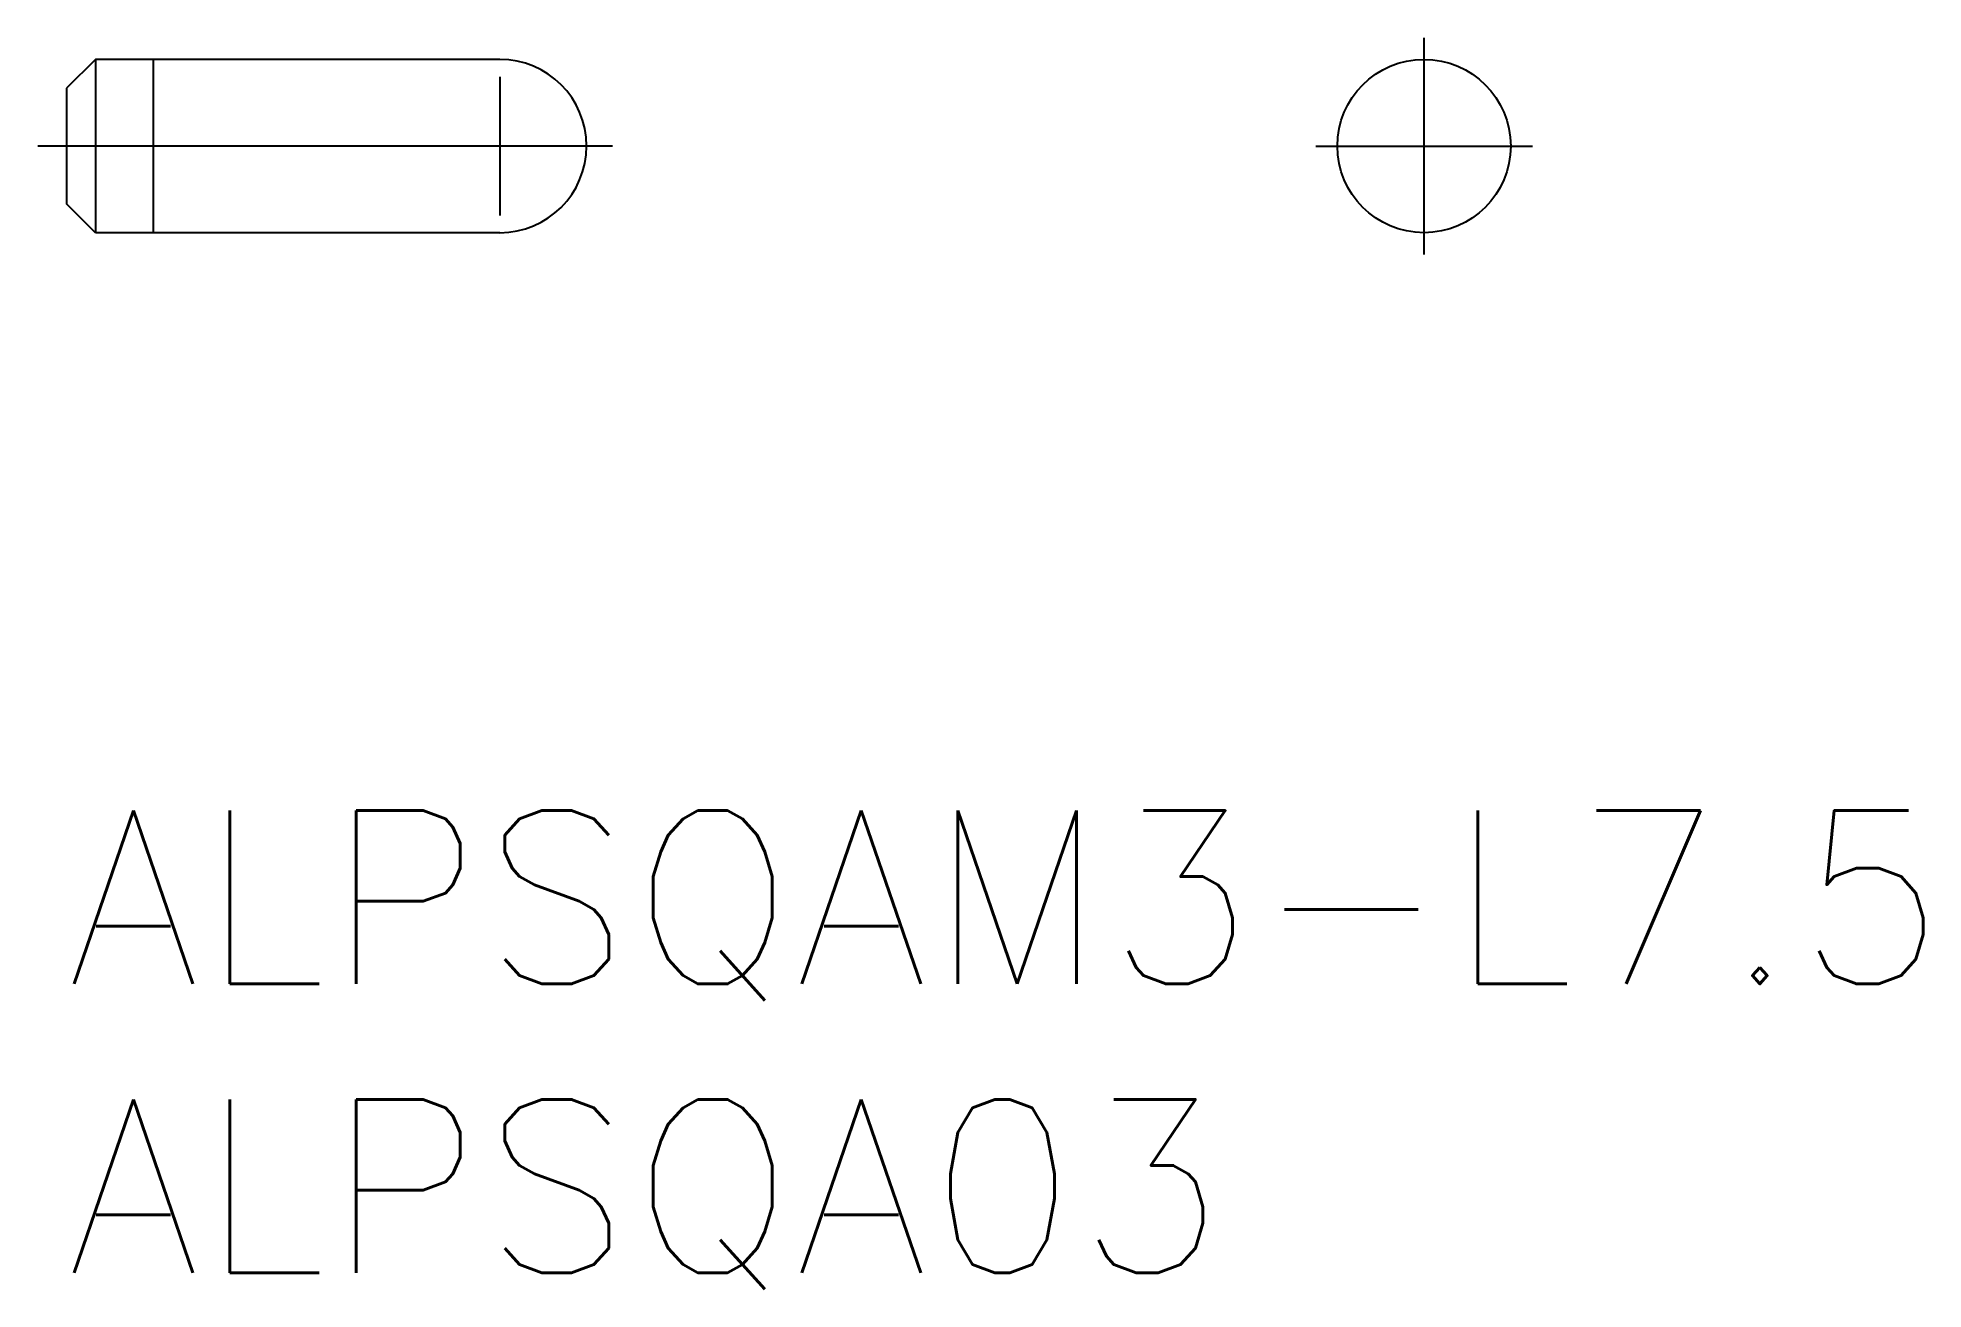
# Model space of a CAD drawing. Extents: x -0.5 to 32.1, y -8.3 to 13.4.
import ezdxf

# ---------------------------------------------------------------- set-up
doc = ezdxf.new("R2010")
doc.units = 0
doc.header["$LTSCALE"] = 0.5
doc.linetypes.add('CENTER', pattern=[50.8, 31.75, -6.35, 6.35, -6.35])
for name, color, linetype in [('MSM_CENTER', 1, 'CENTER'), ('MSM_CONTINUOUS', 7, 'CONTINUOUS'), ('MSM_NARROW', 5, 'CONTINUOUS'), ('MSM_PART_NUMBER', 7, 'CONTINUOUS')]:
    doc.layers.add(name, color=color, linetype=linetype)
doc.styles.get("Standard").update_dxf_attribs({"font": 'txt.shx', "height": 1, "bigfont": 'bigfont.shx'})

# ---------------------------------------------------------------- blocks, each defined once
blk = doc.blocks.new('*U11')
at = {"layer": 'MSM_PART_NUMBER'}
blk.add_text('ALPSQAM3-L7.5', height=3, dxfattribs=at).set_placement((0, -3))
blk = doc.blocks.new('*U12')
at = {"layer": 'MSM_PART_NUMBER'}
blk.add_text('ALPSQA03', height=3, dxfattribs=at).set_placement((0, -8))

msp = doc.modelspace()

# ---------------------------------------------------------------- linework, layer by layer
at = {"layer": 'MSM_CENTER'}
for p, q in [((23.5, 9.625), (23.5, 13.375)), ((9.45, 11.5), (-0.5, 11.5)), ((21.625, 11.5), (25.375, 11.5))]:
    msp.add_line(p, q, dxfattribs=at)
at = {"layer": 'MSM_CONTINUOUS'}
for p, q in [((0.5, 13), (0, 12.5)), ((7.5, 13), (0.5, 13)), ((0.5, 13), (0.5, 10)), ((0, 12.5), (0, 10.5)), ((0.5, 10), (0, 10.5)), ((7.5, 10), (0.5, 10))]:
    msp.add_line(p, q, dxfattribs=at)
msp.add_circle((23.5, 11.5), 1.5, dxfattribs=at)
msp.add_arc((7.5, 11.5), 1.5, 270, 90, dxfattribs=at)
at = {"layer": 'MSM_NARROW'}
for p, q in [((1.5, 13), (1.5, 10)), ((7.5, 12.7), (7.5, 10.3))]:
    msp.add_line(p, q, dxfattribs=at)

# ---------------------------------------------------------------- block references
at = {"layer": 'MSM_CONTINUOUS'}
for name in ['*U11', '*U12']:
    msp.add_blockref(name, (0, 0), dxfattribs=at)

doc.saveas('drawing.dxf')
